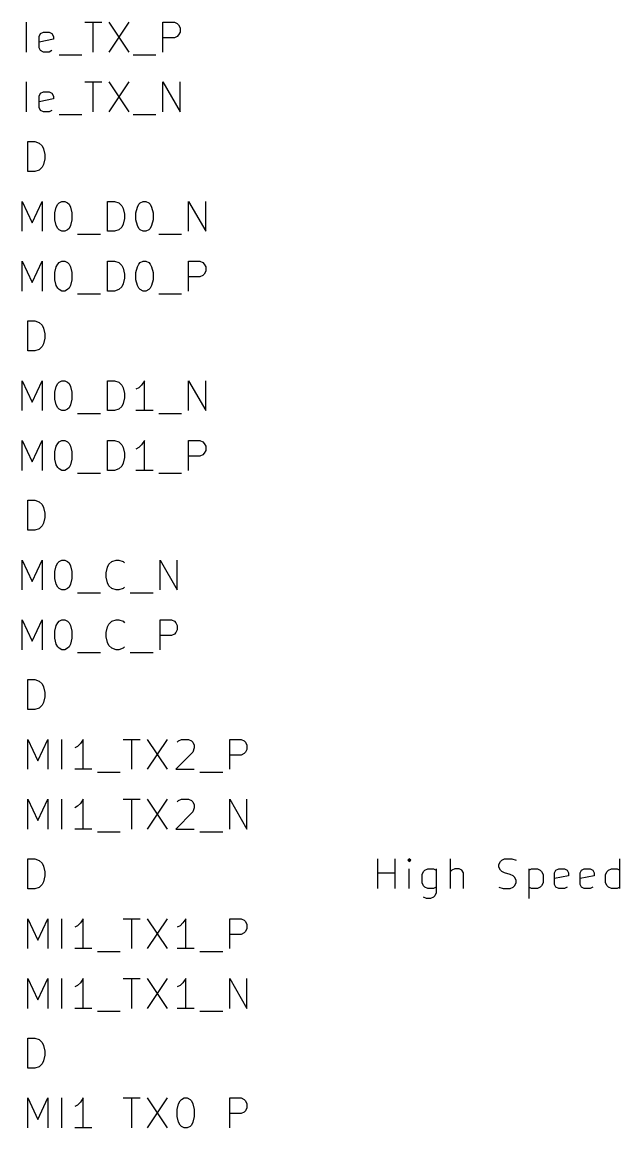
# Model space of a CAD drawing. Header units: millimetres. Extents: x 10 to 287, y -200 to -10.
# Drawn here: x 34.92 to 60.33, y -106 to -59.01 of the extents above; entities that cross this region are included whole.
import ezdxf

# ---------------------------------------------------------------- set-up
doc = ezdxf.new("R2010")
doc.units = ezdxf.units.MM
doc.layers.add('GREENSIXTYFIVE', color=129, linetype='CONTINUOUS')
doc.layers.add('RED', color=14, linetype='CONTINUOUS')

msp = doc.modelspace()

# ---------------------------------------------------------------- linework, layer by layer
at = {"layer": 'GREENSIXTYFIVE', "linetype": 'CONTINUOUS'}
for p, q in [((35.1003, -60.2775), (35.1003, -59.0075)), ((37.5799, -59.0075), (38.3056, -59.0075)), ((37.9428, -60.2775), (37.9428, -59.0075)), ((38.608, -59.0075), (39.4546, -60.2775)), ((39.4546, -59.0075), (38.608, -60.2775)), ((40.906, -60.2775), (40.906, -59.0075)), ((40.906, -59.0075), (41.3898, -59.0075)), ((41.3898, -59.0075), (41.5108, -59.068)), ((41.5108, -59.068), (41.5713, -59.1285)), ((41.5713, -59.1285), (41.6317, -59.2494)), ((35.6447, -59.6123), (35.7051, -59.4913)), ((35.6447, -60.0961), (35.6447, -59.6123)), ((35.7051, -59.4913), (35.8261, -59.4309)), ((35.8261, -59.4309), (36.068, -59.4309)), ((36.068, -59.4309), (36.1889, -59.4913)), ((36.1889, -59.4913), (36.2494, -59.6123)), ((36.2494, -59.6123), (36.2494, -59.7332)), ((41.3898, -59.6728), (40.906, -59.6728)), ((41.5108, -59.6123), (41.3898, -59.6728)), ((41.5713, -59.5518), (41.5108, -59.6123)), ((41.6317, -59.4309), (41.5713, -59.5518)), ((41.6317, -59.2494), (41.6317, -59.4309)), ((36.2494, -59.7332), (35.6447, -59.8542)), ((35.7051, -60.2171), (35.6447, -60.0961)), ((35.8261, -60.2775), (35.7051, -60.2171)), ((36.068, -60.2775), (35.8261, -60.2775)), ((36.1889, -60.2171), (36.068, -60.2775)), ((36.4914, -60.3985), (37.459, -60.3985)), ((39.6361, -60.3985), (40.6037, -60.3985)), ((35.1003, -62.8175), (35.1003, -61.5475)), ((37.5799, -61.5475), (38.3056, -61.5475)), ((37.9428, -62.8175), (37.9428, -61.5475)), ((38.608, -61.5475), (39.4546, -62.8175)), ((39.4546, -61.5475), (38.608, -62.8175)), ((40.906, -62.8175), (40.906, -61.5475)), ((40.906, -61.5475), (41.6317, -62.8175)), ((41.6317, -62.8175), (41.6317, -61.5475)), ((35.7051, -62.0313), (35.8261, -61.9709)), ((35.8261, -61.9709), (36.068, -61.9709)), ((36.068, -61.9709), (36.1889, -62.0313)), ((35.6447, -62.1523), (35.7051, -62.0313)), ((35.6447, -62.6361), (35.6447, -62.1523)), ((36.2494, -62.2732), (35.6447, -62.3942)), ((36.1889, -62.0313), (36.2494, -62.1523)), ((36.2494, -62.1523), (36.2494, -62.2732)), ((35.7051, -62.7571), (35.6447, -62.6361)), ((35.8261, -62.8175), (35.7051, -62.7571)), ((36.068, -62.8175), (35.8261, -62.8175)), ((36.1889, -62.7571), (36.068, -62.8175)), ((36.4914, -62.9385), (37.459, -62.9385)), ((39.6361, -62.9385), (40.6037, -62.9385)), ((35.1608, -65.3575), (35.1608, -64.0875)), ((35.1608, -64.0875), (35.4632, -64.0875)), ((35.4632, -64.0875), (35.6446, -64.148)), ((35.6446, -64.148), (35.7656, -64.269)), ((35.7656, -64.269), (35.8261, -64.3899)), ((35.8261, -64.3899), (35.8865, -64.6318)), ((35.8865, -64.8132), (35.8261, -65.0551)), ((35.8865, -64.6318), (35.8865, -64.8132)), ((35.6446, -65.2971), (35.4632, -65.3575)), ((35.7656, -65.1761), (35.6446, -65.2971)), ((35.8261, -65.0551), (35.7656, -65.1761)), ((35.4632, -65.3575), (35.1608, -65.3575)), ((34.9189, -67.8975), (34.9189, -66.6275)), ((34.9189, -66.6275), (35.3423, -67.5347)), ((35.3423, -67.5347), (35.7656, -66.6275)), ((35.7656, -66.6275), (35.7656, -67.8975)), ((36.4308, -66.7485), (36.4913, -66.688)), ((36.4913, -66.688), (36.6122, -66.6275)), ((36.6122, -66.6275), (36.7332, -66.6275)), ((36.7332, -66.6275), (36.8541, -66.688)), ((36.8541, -66.688), (36.9146, -66.7485)), ((38.5474, -67.8975), (38.5474, -66.6275)), ((38.5474, -66.6275), (38.8498, -66.6275)), ((38.8498, -66.6275), (39.0312, -66.688)), ((39.0312, -66.688), (39.1522, -66.809)), ((39.8779, -66.7485), (39.9384, -66.688)), ((39.9384, -66.688), (40.0593, -66.6275)), ((40.0593, -66.6275), (40.1803, -66.6275)), ((40.1803, -66.6275), (40.3012, -66.688)), ((40.3012, -66.688), (40.3617, -66.7485)), ((41.9945, -67.8975), (41.9945, -66.6275)), ((41.9945, -66.6275), (42.7202, -67.8975)), ((42.7202, -67.8975), (42.7202, -66.6275)), ((36.3099, -67.1113), (36.3703, -66.8694)), ((36.3099, -67.4137), (36.3099, -67.1113)), ((36.3703, -66.8694), (36.4308, -66.7485)), ((36.9146, -66.7485), (36.9751, -66.8694)), ((36.9751, -66.8694), (37.0356, -67.1113)), ((37.0356, -67.1113), (37.0356, -67.4137)), ((39.1522, -66.809), (39.2127, -66.9299)), ((39.2127, -66.9299), (39.2731, -67.1718)), ((39.2731, -67.1718), (39.2731, -67.3532)), ((39.757, -67.1113), (39.8174, -66.8694)), ((39.757, -67.4137), (39.757, -67.1113)), ((39.8174, -66.8694), (39.8779, -66.7485)), ((40.3617, -66.7485), (40.4222, -66.8694)), ((40.4222, -66.8694), (40.4827, -67.1113)), ((40.4827, -67.1113), (40.4827, -67.4137)), ((36.3703, -67.6556), (36.3099, -67.4137)), ((36.4308, -67.7766), (36.3703, -67.6556)), ((36.9751, -67.6556), (36.9146, -67.7766)), ((37.0356, -67.4137), (36.9751, -67.6556)), ((39.2127, -67.5951), (39.1522, -67.7161)), ((39.2731, -67.3532), (39.2127, -67.5951)), ((39.8174, -67.6556), (39.757, -67.4137)), ((39.8779, -67.7766), (39.8174, -67.6556)), ((40.4222, -67.6556), (40.3617, -67.7766)), ((40.4827, -67.4137), (40.4222, -67.6556)), ((36.4913, -67.8371), (36.4308, -67.7766)), ((36.6122, -67.8975), (36.4913, -67.8371)), ((36.7332, -67.8975), (36.6122, -67.8975)), ((36.8541, -67.8371), (36.7332, -67.8975)), ((36.9146, -67.7766), (36.8541, -67.8371)), ((37.2775, -68.0185), (38.2451, -68.0185)), ((38.8498, -67.8975), (38.5474, -67.8975)), ((39.0312, -67.8371), (38.8498, -67.8975)), ((39.1522, -67.7161), (39.0312, -67.8371)), ((39.9384, -67.8371), (39.8779, -67.7766)), ((40.0593, -67.8975), (39.9384, -67.8371)), ((40.1803, -67.8975), (40.0593, -67.8975)), ((40.3012, -67.8371), (40.1803, -67.8975)), ((40.3617, -67.7766), (40.3012, -67.8371)), ((40.7246, -68.0185), (41.6922, -68.0185)), ((34.9189, -70.4375), (34.9189, -69.1675)), ((34.9189, -69.1675), (35.3423, -70.0747)), ((35.3423, -70.0747), (35.7656, -69.1675)), ((35.7656, -69.1675), (35.7656, -70.4375)), ((36.3099, -69.6513), (36.3703, -69.4094)), ((36.3703, -69.4094), (36.4308, -69.2885)), ((36.4308, -69.2885), (36.4913, -69.228)), ((36.4913, -69.228), (36.6122, -69.1675)), ((36.6122, -69.1675), (36.7332, -69.1675)), ((36.7332, -69.1675), (36.8541, -69.228)), ((36.8541, -69.228), (36.9146, -69.2885)), ((36.9146, -69.2885), (36.9751, -69.4094)), ((36.9751, -69.4094), (37.0356, -69.6513)), ((38.5474, -70.4375), (38.5474, -69.1675)), ((38.5474, -69.1675), (38.8498, -69.1675)), ((38.8498, -69.1675), (39.0312, -69.228)), ((39.0312, -69.228), (39.1522, -69.349)), ((39.1522, -69.349), (39.2127, -69.4699)), ((39.2127, -69.4699), (39.2731, -69.7118)), ((39.757, -69.6513), (39.8174, -69.4094)), ((39.8174, -69.4094), (39.8779, -69.2885)), ((39.8779, -69.2885), (39.9384, -69.228)), ((39.9384, -69.228), (40.0593, -69.1675)), ((40.0593, -69.1675), (40.1803, -69.1675)), ((40.1803, -69.1675), (40.3012, -69.228)), ((40.3012, -69.228), (40.3617, -69.2885)), ((40.3617, -69.2885), (40.4222, -69.4094)), ((40.4222, -69.4094), (40.4827, -69.6513)), ((41.9945, -70.4375), (41.9945, -69.1675)), ((41.9945, -69.1675), (42.4783, -69.1675)), ((42.4783, -69.1675), (42.5993, -69.228)), ((42.5993, -69.228), (42.6598, -69.2885)), ((42.6598, -69.2885), (42.7202, -69.4094)), ((42.7202, -69.4094), (42.7202, -69.5909)), ((36.3099, -69.9537), (36.3099, -69.6513)), ((36.3703, -70.1956), (36.3099, -69.9537)), ((37.0356, -69.9537), (36.9751, -70.1956)), ((37.0356, -69.6513), (37.0356, -69.9537)), ((39.2731, -69.8932), (39.2127, -70.1351)), ((39.2731, -69.7118), (39.2731, -69.8932)), ((39.757, -69.9537), (39.757, -69.6513)), ((39.8174, -70.1956), (39.757, -69.9537)), ((40.4827, -69.9537), (40.4222, -70.1956)), ((40.4827, -69.6513), (40.4827, -69.9537)), ((42.4783, -69.8328), (41.9945, -69.8328)), ((42.5993, -69.7723), (42.4783, -69.8328)), ((42.6598, -69.7118), (42.5993, -69.7723)), ((42.7202, -69.5909), (42.6598, -69.7118)), ((36.4308, -70.3166), (36.3703, -70.1956)), ((36.4913, -70.3771), (36.4308, -70.3166)), ((36.6122, -70.4375), (36.4913, -70.3771)), ((36.7332, -70.4375), (36.6122, -70.4375)), ((36.8541, -70.3771), (36.7332, -70.4375)), ((36.9146, -70.3166), (36.8541, -70.3771)), ((36.9751, -70.1956), (36.9146, -70.3166)), ((38.8498, -70.4375), (38.5474, -70.4375)), ((39.0312, -70.3771), (38.8498, -70.4375)), ((39.1522, -70.2561), (39.0312, -70.3771)), ((39.2127, -70.1351), (39.1522, -70.2561)), ((39.8779, -70.3166), (39.8174, -70.1956)), ((39.9384, -70.3771), (39.8779, -70.3166)), ((40.0593, -70.4375), (39.9384, -70.3771)), ((40.1803, -70.4375), (40.0593, -70.4375)), ((40.3012, -70.3771), (40.1803, -70.4375)), ((40.3617, -70.3166), (40.3012, -70.3771)), ((40.4222, -70.1956), (40.3617, -70.3166)), ((37.2775, -70.5585), (38.2451, -70.5585)), ((40.7246, -70.5585), (41.6922, -70.5585)), ((35.1608, -72.9775), (35.1608, -71.7075)), ((35.1608, -71.7075), (35.4632, -71.7075)), ((35.4632, -71.7075), (35.6446, -71.768)), ((35.6446, -71.768), (35.7656, -71.889)), ((35.7656, -71.889), (35.8261, -72.0099)), ((35.8261, -72.0099), (35.8865, -72.2518)), ((35.8865, -72.2518), (35.8865, -72.4332)), ((35.7656, -72.7961), (35.6446, -72.9171)), ((35.8261, -72.6751), (35.7656, -72.7961)), ((35.8865, -72.4332), (35.8261, -72.6751)), ((35.4632, -72.9775), (35.1608, -72.9775)), ((35.6446, -72.9171), (35.4632, -72.9775)), ((34.9189, -75.5175), (34.9189, -74.2475)), ((34.9189, -74.2475), (35.3423, -75.1547)), ((35.3423, -75.1547), (35.7656, -74.2475)), ((35.7656, -74.2475), (35.7656, -75.5175)), ((36.3099, -74.7313), (36.3703, -74.4894)), ((36.3703, -74.4894), (36.4308, -74.3685)), ((36.4308, -74.3685), (36.4913, -74.308)), ((36.4913, -74.308), (36.6122, -74.2475)), ((36.6122, -74.2475), (36.7332, -74.2475)), ((36.7332, -74.2475), (36.8541, -74.308)), ((36.8541, -74.308), (36.9146, -74.3685)), ((36.9146, -74.3685), (36.9751, -74.4894)), ((36.9751, -74.4894), (37.0356, -74.7313)), ((38.5474, -75.5175), (38.5474, -74.2475)), ((38.5474, -74.2475), (38.8498, -74.2475)), ((38.8498, -74.2475), (39.0312, -74.308)), ((39.0312, -74.308), (39.1522, -74.429)), ((39.1522, -74.429), (39.2127, -74.5499)), ((39.2127, -74.5499), (39.2731, -74.7918)), ((39.8779, -74.5499), (39.757, -74.6104)), ((39.9989, -74.429), (39.8779, -74.5499)), ((40.1198, -74.2475), (39.9989, -74.429)), ((40.1198, -75.5175), (40.1198, -74.2475)), ((41.9945, -75.5175), (41.9945, -74.2475)), ((41.9945, -74.2475), (42.7202, -75.5175)), ((42.7202, -75.5175), (42.7202, -74.2475)), ((36.3099, -75.0337), (36.3099, -74.7313)), ((36.3703, -75.2756), (36.3099, -75.0337)), ((37.0356, -75.0337), (36.9751, -75.2756)), ((37.0356, -74.7313), (37.0356, -75.0337)), ((39.2731, -74.9732), (39.2127, -75.2151)), ((39.2731, -74.7918), (39.2731, -74.9732)), ((36.4308, -75.3966), (36.3703, -75.2756)), ((36.4913, -75.4571), (36.4308, -75.3966)), ((36.6122, -75.5175), (36.4913, -75.4571)), ((36.7332, -75.5175), (36.6122, -75.5175)), ((36.8541, -75.4571), (36.7332, -75.5175)), ((36.9146, -75.3966), (36.8541, -75.4571)), ((36.9751, -75.2756), (36.9146, -75.3966)), ((37.2775, -75.6385), (38.2451, -75.6385)), ((38.8498, -75.5175), (38.5474, -75.5175)), ((39.0312, -75.4571), (38.8498, -75.5175)), ((39.1522, -75.3361), (39.0312, -75.4571)), ((39.2127, -75.2151), (39.1522, -75.3361)), ((40.4827, -75.5175), (39.757, -75.5175)), ((40.7246, -75.6385), (41.6922, -75.6385)), ((34.9189, -78.0575), (34.9189, -76.7875)), ((34.9189, -76.7875), (35.3423, -77.6947)), ((35.3423, -77.6947), (35.7656, -76.7875)), ((35.7656, -76.7875), (35.7656, -78.0575)), ((36.3099, -77.2713), (36.3703, -77.0294)), ((36.3703, -77.0294), (36.4308, -76.9085)), ((36.4308, -76.9085), (36.4913, -76.848)), ((36.4913, -76.848), (36.6122, -76.7875)), ((36.6122, -76.7875), (36.7332, -76.7875)), ((36.7332, -76.7875), (36.8541, -76.848)), ((36.8541, -76.848), (36.9146, -76.9085)), ((36.9146, -76.9085), (36.9751, -77.0294)), ((36.9751, -77.0294), (37.0356, -77.2713)), ((38.5474, -78.0575), (38.5474, -76.7875)), ((38.5474, -76.7875), (38.8498, -76.7875)), ((38.8498, -76.7875), (39.0312, -76.848)), ((39.0312, -76.848), (39.1522, -76.969)), ((39.1522, -76.969), (39.2127, -77.0899)), ((39.9989, -76.969), (39.8779, -77.0899)), ((40.1198, -76.7875), (39.9989, -76.969)), ((40.1198, -78.0575), (40.1198, -76.7875)), ((41.9945, -78.0575), (41.9945, -76.7875)), ((41.9945, -76.7875), (42.4783, -76.7875)), ((42.4783, -76.7875), (42.5993, -76.848)), ((42.5993, -76.848), (42.6598, -76.9085)), ((42.6598, -76.9085), (42.7202, -77.0294)), ((42.7202, -77.0294), (42.7202, -77.2109)), ((36.3099, -77.5737), (36.3099, -77.2713)), ((37.0356, -77.2713), (37.0356, -77.5737)), ((39.2127, -77.0899), (39.2731, -77.3318)), ((39.2731, -77.5132), (39.2127, -77.7551)), ((39.2731, -77.3318), (39.2731, -77.5132)), ((39.8779, -77.0899), (39.757, -77.1504)), ((42.4783, -77.4528), (41.9945, -77.4528)), ((42.5993, -77.3923), (42.4783, -77.4528)), ((42.6598, -77.3318), (42.5993, -77.3923)), ((42.7202, -77.2109), (42.6598, -77.3318)), ((36.3703, -77.8156), (36.3099, -77.5737)), ((36.4308, -77.9366), (36.3703, -77.8156)), ((36.4913, -77.9971), (36.4308, -77.9366)), ((36.6122, -78.0575), (36.4913, -77.9971)), ((36.8541, -77.9971), (36.7332, -78.0575)), ((36.9146, -77.9366), (36.8541, -77.9971)), ((36.9751, -77.8156), (36.9146, -77.9366)), ((37.0356, -77.5737), (36.9751, -77.8156)), ((39.0312, -77.9971), (38.8498, -78.0575)), ((39.1522, -77.8761), (39.0312, -77.9971)), ((39.2127, -77.7551), (39.1522, -77.8761)), ((36.7332, -78.0575), (36.6122, -78.0575)), ((37.2775, -78.1785), (38.2451, -78.1785)), ((38.8498, -78.0575), (38.5474, -78.0575)), ((40.4827, -78.0575), (39.757, -78.0575)), ((40.7246, -78.1785), (41.6922, -78.1785)), ((35.1608, -80.5975), (35.1608, -79.3275)), ((35.1608, -79.3275), (35.4632, -79.3275)), ((35.4632, -79.3275), (35.6446, -79.388)), ((35.6446, -79.388), (35.7656, -79.509)), ((35.7656, -79.509), (35.8261, -79.6299)), ((35.8261, -79.6299), (35.8865, -79.8718)), ((35.8865, -79.8718), (35.8865, -80.0532)), ((35.8261, -80.2951), (35.7656, -80.4161)), ((35.8865, -80.0532), (35.8261, -80.2951)), ((35.4632, -80.5975), (35.1608, -80.5975)), ((35.6446, -80.5371), (35.4632, -80.5975)), ((35.7656, -80.4161), (35.6446, -80.5371)), ((34.9189, -83.1375), (34.9189, -81.8675)), ((34.9189, -81.8675), (35.3423, -82.7747)), ((35.3423, -82.7747), (35.7656, -81.8675)), ((35.7656, -81.8675), (35.7656, -83.1375)), ((36.3099, -82.3513), (36.3703, -82.1094)), ((36.3703, -82.1094), (36.4308, -81.9885)), ((36.4308, -81.9885), (36.4913, -81.928)), ((36.4913, -81.928), (36.6122, -81.8675)), ((36.6122, -81.8675), (36.7332, -81.8675)), ((36.7332, -81.8675), (36.8541, -81.928)), ((36.8541, -81.928), (36.9146, -81.9885)), ((36.9146, -81.9885), (36.9751, -82.1094)), ((36.9751, -82.1094), (37.0356, -82.3513)), ((38.487, -82.4118), (38.5474, -82.1699)), ((38.5474, -82.1699), (38.6079, -82.049)), ((38.6079, -82.049), (38.7289, -81.928)), ((38.7289, -81.928), (38.9103, -81.8675)), ((38.9103, -81.8675), (39.0312, -81.8675)), ((39.0312, -81.8675), (39.2127, -81.928)), ((39.2127, -81.928), (39.2731, -81.9885)), ((40.785, -83.1375), (40.785, -81.8675)), ((40.785, -81.8675), (41.5107, -83.1375)), ((41.5107, -83.1375), (41.5107, -81.8675)), ((36.3099, -82.6537), (36.3099, -82.3513)), ((36.3703, -82.8956), (36.3099, -82.6537)), ((37.0356, -82.6537), (36.9751, -82.8956)), ((37.0356, -82.3513), (37.0356, -82.6537)), ((38.487, -82.5932), (38.487, -82.4118)), ((38.5474, -82.8351), (38.487, -82.5932)), ((36.4308, -83.0166), (36.3703, -82.8956)), ((36.4913, -83.0771), (36.4308, -83.0166)), ((36.6122, -83.1375), (36.4913, -83.0771)), ((36.7332, -83.1375), (36.6122, -83.1375)), ((36.8541, -83.0771), (36.7332, -83.1375)), ((36.9146, -83.0166), (36.8541, -83.0771)), ((36.9751, -82.8956), (36.9146, -83.0166)), ((38.6079, -82.9561), (38.5474, -82.8351)), ((38.7289, -83.0771), (38.6079, -82.9561)), ((38.9103, -83.1375), (38.7289, -83.0771)), ((39.0312, -83.1375), (38.9103, -83.1375)), ((39.2127, -83.0771), (39.0312, -83.1375)), ((39.2731, -83.0166), (39.2127, -83.0771)), ((37.2775, -83.2585), (38.2451, -83.2585)), ((39.5151, -83.2585), (40.4827, -83.2585)), ((34.9189, -85.6775), (34.9189, -84.4075)), ((34.9189, -84.4075), (35.3423, -85.3147)), ((35.3423, -85.3147), (35.7656, -84.4075)), ((35.7656, -84.4075), (35.7656, -85.6775)), ((36.3703, -84.6494), (36.4308, -84.5285)), ((36.4308, -84.5285), (36.4913, -84.468)), ((36.4913, -84.468), (36.6122, -84.4075)), ((36.6122, -84.4075), (36.7332, -84.4075)), ((36.7332, -84.4075), (36.8541, -84.468)), ((36.8541, -84.468), (36.9146, -84.5285)), ((36.9146, -84.5285), (36.9751, -84.6494)), ((38.6079, -84.589), (38.7289, -84.468)), ((38.7289, -84.468), (38.9103, -84.4075)), ((38.9103, -84.4075), (39.0312, -84.4075)), ((39.0312, -84.4075), (39.2127, -84.468)), ((39.2127, -84.468), (39.2731, -84.5285)), ((40.785, -85.6775), (40.785, -84.4075)), ((40.785, -84.4075), (41.2688, -84.4075)), ((41.2688, -84.4075), (41.3898, -84.468)), ((41.3898, -84.468), (41.4503, -84.5285)), ((41.4503, -84.5285), (41.5107, -84.6494)), ((36.3099, -84.8913), (36.3703, -84.6494)), ((36.3099, -85.1937), (36.3099, -84.8913)), ((36.9751, -84.6494), (37.0356, -84.8913)), ((37.0356, -84.8913), (37.0356, -85.1937)), ((38.487, -84.9518), (38.5474, -84.7099)), ((38.487, -85.1332), (38.487, -84.9518)), ((38.5474, -84.7099), (38.6079, -84.589)), ((41.3898, -85.0123), (41.2688, -85.0728)), ((41.4503, -84.9518), (41.3898, -85.0123)), ((41.5107, -84.8309), (41.4503, -84.9518)), ((41.5107, -84.6494), (41.5107, -84.8309)), ((36.3703, -85.4356), (36.3099, -85.1937)), ((36.4308, -85.5566), (36.3703, -85.4356)), ((36.9751, -85.4356), (36.9146, -85.5566)), ((37.0356, -85.1937), (36.9751, -85.4356)), ((38.5474, -85.3751), (38.487, -85.1332)), ((38.6079, -85.4961), (38.5474, -85.3751)), ((38.7289, -85.6171), (38.6079, -85.4961)), ((41.2688, -85.0728), (40.785, -85.0728)), ((36.4913, -85.6171), (36.4308, -85.5566)), ((36.6122, -85.6775), (36.4913, -85.6171)), ((36.7332, -85.6775), (36.6122, -85.6775)), ((36.8541, -85.6171), (36.7332, -85.6775)), ((36.9146, -85.5566), (36.8541, -85.6171)), ((37.2775, -85.7985), (38.2451, -85.7985)), ((38.9103, -85.6775), (38.7289, -85.6171)), ((39.0312, -85.6775), (38.9103, -85.6775)), ((39.2127, -85.6171), (39.0312, -85.6775)), ((39.2731, -85.5566), (39.2127, -85.6171)), ((39.5151, -85.7985), (40.4827, -85.7985)), ((35.1608, -88.2175), (35.1608, -86.9475)), ((35.1608, -86.9475), (35.4632, -86.9475)), ((35.4632, -86.9475), (35.6446, -87.008)), ((35.6446, -87.008), (35.7656, -87.129)), ((35.7656, -87.129), (35.8261, -87.2499)), ((35.8261, -87.2499), (35.8865, -87.4918)), ((35.8865, -87.6732), (35.8261, -87.9151)), ((35.8865, -87.4918), (35.8865, -87.6732)), ((35.4632, -88.2175), (35.1608, -88.2175)), ((35.6446, -88.1571), (35.4632, -88.2175)), ((35.7656, -88.0361), (35.6446, -88.1571)), ((35.8261, -87.9151), (35.7656, -88.0361)), ((35.1608, -90.7575), (35.1608, -89.4875)), ((35.1608, -89.4875), (35.5842, -90.3947)), ((35.5842, -90.3947), (36.0075, -89.4875)), ((36.0075, -89.4875), (36.0075, -90.7575)), ((36.6122, -90.7575), (36.6122, -89.4875)), ((37.3985, -89.669), (37.2775, -89.7899)), ((37.5194, -89.4875), (37.3985, -89.669)), ((37.5194, -90.7575), (37.5194, -89.4875)), ((39.2127, -89.4875), (39.9384, -89.4875)), ((39.5756, -90.7575), (39.5756, -89.4875)), ((40.2408, -89.4875), (41.0874, -90.7575)), ((41.0874, -89.4875), (40.2408, -90.7575)), ((41.5108, -89.6085), (41.5712, -89.548)), ((41.5712, -89.548), (41.6922, -89.4875)), ((41.6922, -89.4875), (41.9946, -89.4875)), ((41.9946, -89.4875), (42.1155, -89.548)), ((42.1155, -89.548), (42.176, -89.6085)), ((42.176, -89.6085), (42.2365, -89.7294)), ((42.2365, -89.7294), (42.2365, -89.8504)), ((43.7483, -90.7575), (43.7483, -89.4875)), ((43.7483, -89.4875), (44.2321, -89.4875)), ((44.2321, -89.4875), (44.3531, -89.548)), ((44.3531, -89.548), (44.4136, -89.6085)), ((44.4136, -89.6085), (44.474, -89.7294)), ((44.474, -89.7294), (44.474, -89.9109)), ((37.2775, -89.7899), (37.1566, -89.8504)), ((42.176, -90.0318), (41.4503, -90.7575)), ((42.2365, -89.8504), (42.176, -90.0318)), ((44.2321, -90.1528), (43.7483, -90.1528)), ((44.3531, -90.0923), (44.2321, -90.1528)), ((44.4136, -90.0318), (44.3531, -90.0923)), ((44.474, -89.9109), (44.4136, -90.0318)), ((37.8823, -90.7575), (37.1566, -90.7575)), ((38.1242, -90.8785), (39.0918, -90.8785)), ((41.4503, -90.7575), (42.2365, -90.7575)), ((42.4784, -90.8785), (43.446, -90.8785)), ((35.1608, -93.2975), (35.1608, -92.0275)), ((35.1608, -92.0275), (35.5842, -92.9347)), ((35.5842, -92.9347), (36.0075, -92.0275)), ((36.0075, -92.0275), (36.0075, -93.2975)), ((36.6122, -93.2975), (36.6122, -92.0275)), ((37.5194, -92.0275), (37.3985, -92.209)), ((37.5194, -93.2975), (37.5194, -92.0275)), ((39.2127, -92.0275), (39.9384, -92.0275)), ((39.5756, -93.2975), (39.5756, -92.0275)), ((40.2408, -92.0275), (41.0874, -93.2975)), ((41.0874, -92.0275), (40.2408, -93.2975)), ((41.5108, -92.1485), (41.5712, -92.088)), ((41.5712, -92.088), (41.6922, -92.0275)), ((41.6922, -92.0275), (41.9946, -92.0275)), ((41.9946, -92.0275), (42.1155, -92.088)), ((42.1155, -92.088), (42.176, -92.1485)), ((43.7483, -93.2975), (43.7483, -92.0275)), ((43.7483, -92.0275), (44.474, -93.2975)), ((44.474, -93.2975), (44.474, -92.0275)), ((37.2775, -92.3299), (37.1566, -92.3904)), ((37.3985, -92.209), (37.2775, -92.3299)), ((42.176, -92.1485), (42.2365, -92.2694)), ((42.2365, -92.3904), (42.176, -92.5718)), ((42.2365, -92.2694), (42.2365, -92.3904)), ((42.176, -92.5718), (41.4503, -93.2975)), ((37.8823, -93.2975), (37.1566, -93.2975)), ((38.1242, -93.4185), (39.0918, -93.4185)), ((41.4503, -93.2975), (42.2365, -93.2975)), ((42.4784, -93.4185), (43.446, -93.4185)), ((35.1608, -95.8375), (35.1608, -94.5675)), ((35.1608, -94.5675), (35.4632, -94.5675)), ((35.4632, -94.5675), (35.6446, -94.628)), ((35.6446, -94.628), (35.7656, -94.749)), ((35.7656, -94.749), (35.8261, -94.8699)), ((35.8261, -94.8699), (35.8865, -95.1118)), ((35.8865, -95.2932), (35.8261, -95.5351)), ((35.8865, -95.1118), (35.8865, -95.2932)), ((35.4632, -95.8375), (35.1608, -95.8375)), ((35.6446, -95.7771), (35.4632, -95.8375)), ((35.7656, -95.6561), (35.6446, -95.7771)), ((35.8261, -95.5351), (35.7656, -95.6561)), ((35.1608, -98.3775), (35.1608, -97.1075)), ((35.1608, -97.1075), (35.5842, -98.0147)), ((35.5842, -98.0147), (36.0075, -97.1075)), ((36.0075, -97.1075), (36.0075, -98.3775)), ((36.6122, -98.3775), (36.6122, -97.1075)), ((37.5194, -97.1075), (37.3985, -97.289)), ((37.5194, -98.3775), (37.5194, -97.1075)), ((39.2127, -97.1075), (39.9384, -97.1075)), ((39.5756, -98.3775), (39.5756, -97.1075)), ((40.2408, -97.1075), (41.0874, -98.3775)), ((41.0874, -97.1075), (40.2408, -98.3775)), ((41.8736, -97.1075), (41.7527, -97.289)), ((41.8736, -98.3775), (41.8736, -97.1075)), ((43.7483, -98.3775), (43.7483, -97.1075)), ((43.7483, -97.1075), (44.2321, -97.1075)), ((44.2321, -97.1075), (44.3531, -97.168)), ((44.3531, -97.168), (44.4136, -97.2285)), ((44.4136, -97.2285), (44.474, -97.3494)), ((37.2775, -97.4099), (37.1566, -97.4704)), ((37.3985, -97.289), (37.2775, -97.4099)), ((41.6317, -97.4099), (41.5108, -97.4704)), ((41.7527, -97.289), (41.6317, -97.4099)), ((44.3531, -97.7123), (44.2321, -97.7728)), ((44.4136, -97.6518), (44.3531, -97.7123)), ((44.474, -97.5309), (44.4136, -97.6518)), ((44.474, -97.3494), (44.474, -97.5309)), ((44.2321, -97.7728), (43.7483, -97.7728)), ((37.8823, -98.3775), (37.1566, -98.3775)), ((38.1242, -98.4985), (39.0918, -98.4985)), ((42.2365, -98.3775), (41.5108, -98.3775)), ((42.4784, -98.4985), (43.446, -98.4985)), ((35.1608, -100.9175), (35.1608, -99.6475)), ((35.1608, -99.6475), (35.5842, -100.5547)), ((35.5842, -100.5547), (36.0075, -99.6475)), ((36.0075, -99.6475), (36.0075, -100.9175)), ((36.6122, -100.9175), (36.6122, -99.6475)), ((37.2775, -99.9499), (37.1566, -100.0104)), ((37.3985, -99.829), (37.2775, -99.9499)), ((37.5194, -99.6475), (37.3985, -99.829)), ((37.5194, -100.9175), (37.5194, -99.6475)), ((39.2127, -99.6475), (39.9384, -99.6475)), ((39.5756, -100.9175), (39.5756, -99.6475)), ((40.2408, -99.6475), (41.0874, -100.9175)), ((41.0874, -99.6475), (40.2408, -100.9175)), ((41.6317, -99.9499), (41.5108, -100.0104)), ((41.7527, -99.829), (41.6317, -99.9499)), ((41.8736, -99.6475), (41.7527, -99.829)), ((41.8736, -100.9175), (41.8736, -99.6475)), ((43.7483, -100.9175), (43.7483, -99.6475)), ((43.7483, -99.6475), (44.474, -100.9175)), ((44.474, -100.9175), (44.474, -99.6475)), ((37.8823, -100.9175), (37.1566, -100.9175)), ((42.2365, -100.9175), (41.5108, -100.9175)), ((38.1242, -101.0385), (39.0918, -101.0385)), ((42.4784, -101.0385), (43.446, -101.0385)), ((35.1608, -103.4575), (35.1608, -102.1875)), ((35.1608, -102.1875), (35.4632, -102.1875)), ((35.4632, -102.1875), (35.6446, -102.248)), ((35.6446, -102.248), (35.7656, -102.369)), ((35.7656, -102.369), (35.8261, -102.4899)), ((35.8261, -102.4899), (35.8865, -102.7318)), ((35.8865, -102.7318), (35.8865, -102.9132)), ((35.7656, -103.2761), (35.6446, -103.3971)), ((35.8261, -103.1551), (35.7656, -103.2761)), ((35.8865, -102.9132), (35.8261, -103.1551)), ((35.4632, -103.4575), (35.1608, -103.4575)), ((35.6446, -103.3971), (35.4632, -103.4575)), ((35.1608, -105.9975), (35.1608, -104.7275)), ((35.1608, -104.7275), (35.5842, -105.6347)), ((35.5842, -105.6347), (36.0075, -104.7275)), ((36.0075, -104.7275), (36.0075, -105.9975)), ((36.6122, -105.9975), (36.6122, -104.7275)), ((37.5194, -104.7275), (37.3985, -104.909)), ((37.5194, -105.9975), (37.5194, -104.7275)), ((39.2127, -104.7275), (39.9384, -104.7275)), ((39.5756, -105.9975), (39.5756, -104.7275)), ((40.2408, -104.7275), (41.0874, -105.9975)), ((41.0874, -104.7275), (40.2408, -105.9975)), ((41.6922, -104.788), (41.8131, -104.7275)), ((41.8131, -104.7275), (41.9341, -104.7275)), ((41.9341, -104.7275), (42.055, -104.788)), ((43.7483, -105.9975), (43.7483, -104.7275)), ((43.7483, -104.7275), (44.2321, -104.7275)), ((44.2321, -104.7275), (44.3531, -104.788)), ((37.2775, -105.0299), (37.1566, -105.0904)), ((37.3985, -104.909), (37.2775, -105.0299)), ((41.5108, -105.2113), (41.5712, -104.9694)), ((41.5108, -105.5137), (41.5108, -105.2113)), ((41.5712, -104.9694), (41.6317, -104.8485)), ((41.6317, -104.8485), (41.6922, -104.788)), ((42.055, -104.788), (42.1155, -104.8485)), ((42.1155, -104.8485), (42.176, -104.9694)), ((42.176, -104.9694), (42.2365, -105.2113)), ((42.2365, -105.2113), (42.2365, -105.5137)), ((44.3531, -104.788), (44.4136, -104.8485)), ((44.4136, -104.8485), (44.474, -104.9694)), ((44.474, -105.1509), (44.4136, -105.2718)), ((44.474, -104.9694), (44.474, -105.1509)), ((41.5712, -105.7556), (41.5108, -105.5137)), ((42.2365, -105.5137), (42.176, -105.7556)), ((44.2321, -105.3928), (43.7483, -105.3928)), ((44.3531, -105.3323), (44.2321, -105.3928)), ((44.4136, -105.2718), (44.3531, -105.3323)), ((37.8823, -105.9975), (37.1566, -105.9975)), ((41.6317, -105.8766), (41.5712, -105.7556)), ((41.6922, -105.9371), (41.6317, -105.8766)), ((41.8131, -105.9975), (41.6922, -105.9371)), ((41.9341, -105.9975), (41.8131, -105.9975)), ((42.055, -105.9371), (41.9341, -105.9975)), ((42.1155, -105.8766), (42.055, -105.9371)), ((42.176, -105.7556), (42.1155, -105.8766))]:
    msp.add_line(p, q, dxfattribs=at)
at = {"layer": 'RED', "linetype": 'CONTINUOUS'}
for p, q in [((50.0441, -95.8292), (50.0441, -94.5592)), ((50.7698, -95.8292), (50.7698, -94.5592)), ((51.3746, -94.5592), (51.3142, -94.6197)), ((51.3142, -94.6197), (51.3746, -94.6802)), ((51.4351, -94.6197), (51.3746, -94.5592)), ((51.3746, -94.5592), (51.3746, -94.6802)), ((51.3746, -94.6802), (51.4351, -94.6197)), ((53.1284, -95.8292), (53.1284, -94.5592)), ((55.1846, -94.8011), (55.245, -94.6802)), ((55.1846, -94.9221), (55.1846, -94.8011)), ((55.245, -94.6802), (55.3055, -94.6197)), ((55.3055, -94.6197), (55.4265, -94.5592)), ((55.4265, -94.5592), (55.7288, -94.5592)), ((55.7288, -94.5592), (55.9103, -94.6197)), ((60.325, -95.8292), (60.325, -94.5592)), ((50.0441, -95.164), (50.7698, -95.164)), ((51.3746, -95.8292), (51.3746, -94.9826)), ((51.919, -95.2245), (51.9794, -95.1035)), ((51.919, -95.5873), (51.919, -95.2245)), ((51.9794, -95.1035), (52.0399, -95.043)), ((52.0399, -95.043), (52.1609, -94.9826)), ((52.1609, -94.9826), (52.4028, -94.9826)), ((52.4028, -94.9826), (52.5237, -95.043)), ((52.5237, -94.9826), (52.5237, -96.0107)), ((53.1889, -95.043), (53.1284, -95.1035)), ((53.3099, -94.9826), (53.1889, -95.043)), ((53.4913, -94.9826), (53.3099, -94.9826)), ((53.6122, -95.043), (53.4913, -94.9826)), ((53.6727, -95.164), (53.6122, -95.043)), ((53.6727, -95.8292), (53.6727, -95.164)), ((55.245, -95.043), (55.1846, -94.9221)), ((55.3055, -95.1035), (55.245, -95.043)), ((55.4265, -95.164), (55.3055, -95.1035)), ((55.6684, -95.2245), (55.4265, -95.164)), ((55.7893, -95.2849), (55.6684, -95.2245)), ((55.8498, -95.3454), (55.7893, -95.2849)), ((55.9103, -95.4664), (55.8498, -95.3454)), ((56.4545, -94.9826), (56.4545, -96.2526)), ((56.4545, -95.043), (56.5755, -94.9826)), ((56.5755, -94.9826), (56.8174, -94.9826)), ((56.8174, -94.9826), (56.9383, -95.043)), ((56.9383, -95.043), (56.9988, -95.1035)), ((56.9988, -95.1035), (57.0593, -95.2245)), ((57.0593, -95.2245), (57.0593, -95.5873)), ((57.5431, -95.164), (57.6035, -95.043)), ((57.5431, -95.6478), (57.5431, -95.164)), ((58.1478, -95.2849), (57.5431, -95.4059)), ((57.6035, -95.043), (57.7245, -94.9826)), ((57.7245, -94.9826), (57.9664, -94.9826)), ((57.9664, -94.9826), (58.0873, -95.043)), ((58.0873, -95.043), (58.1478, -95.164)), ((58.1478, -95.164), (58.1478, -95.2849)), ((58.6317, -95.164), (58.6921, -95.043)), ((58.6317, -95.6478), (58.6317, -95.164)), ((59.2364, -95.2849), (58.6317, -95.4059)), ((58.6921, -95.043), (58.8131, -94.9826)), ((58.8131, -94.9826), (59.055, -94.9826)), ((59.055, -94.9826), (59.1759, -95.043)), ((59.1759, -95.043), (59.2364, -95.164)), ((59.2364, -95.164), (59.2364, -95.2849)), ((59.7203, -95.2245), (59.7807, -95.1035)), ((59.7203, -95.5873), (59.7203, -95.2245)), ((59.7807, -95.1035), (59.8412, -95.043)), ((59.8412, -95.043), (59.9622, -94.9826)), ((59.9622, -94.9826), (60.2041, -94.9826)), ((60.2041, -94.9826), (60.325, -95.043)), ((51.9794, -95.7083), (51.919, -95.5873)), ((52.0399, -95.7688), (51.9794, -95.7083)), ((52.1609, -95.8292), (52.0399, -95.7688)), ((52.4028, -95.8292), (52.1609, -95.8292)), ((52.5237, -95.7688), (52.4028, -95.8292)), ((55.1846, -95.7688), (55.366, -95.8292)), ((55.366, -95.8292), (55.6684, -95.8292)), ((55.6684, -95.8292), (55.7893, -95.7688)), ((55.7893, -95.7688), (55.8498, -95.7083)), ((55.8498, -95.7083), (55.9103, -95.5873)), ((55.9103, -95.5873), (55.9103, -95.4664)), ((56.5755, -95.8292), (56.4545, -95.7688)), ((56.8174, -95.8292), (56.5755, -95.8292)), ((56.9383, -95.7688), (56.8174, -95.8292)), ((56.9988, -95.7083), (56.9383, -95.7688)), ((57.0593, -95.5873), (56.9988, -95.7083)), ((57.6035, -95.7688), (57.5431, -95.6478)), ((57.7245, -95.8292), (57.6035, -95.7688)), ((57.9664, -95.8292), (57.7245, -95.8292)), ((58.0873, -95.7688), (57.9664, -95.8292)), ((58.6921, -95.7688), (58.6317, -95.6478)), ((58.8131, -95.8292), (58.6921, -95.7688)), ((59.055, -95.8292), (58.8131, -95.8292)), ((59.1759, -95.7688), (59.055, -95.8292)), ((59.7807, -95.7083), (59.7203, -95.5873)), ((59.8412, -95.7688), (59.7807, -95.7083)), ((59.9622, -95.8292), (59.8412, -95.7688)), ((60.2041, -95.8292), (59.9622, -95.8292)), ((60.325, -95.7688), (60.2041, -95.8292)), ((52.1004, -96.2526), (51.9794, -96.1921)), ((52.2818, -96.2526), (52.1004, -96.2526)), ((52.4028, -96.1921), (52.2818, -96.2526)), ((52.4632, -96.1316), (52.4028, -96.1921)), ((52.5237, -96.0107), (52.4632, -96.1316))]:
    msp.add_line(p, q, dxfattribs=at)

doc.saveas('drawing.dxf')
